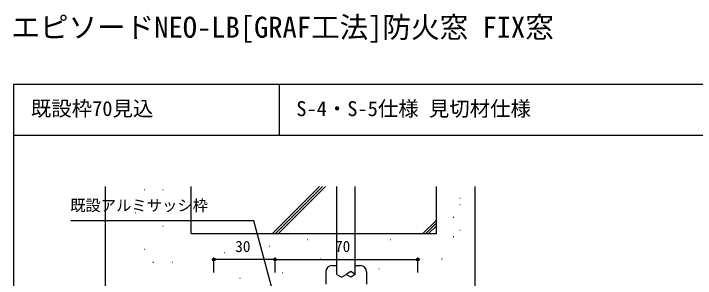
# Model space of a CAD drawing. Units: millimetres, scale not verified. Extents: x -437 to 438, y -331 to 328.
# Drawn here: x -436.9 to -103.1, y 199 to 328.5 of the extents above; entities that cross this region are included whole.
import ezdxf
from ezdxf.enums import TextEntityAlignment as Align

# ---------------------------------------------------------------- set-up
doc = ezdxf.new("R2010")
doc.units = ezdxf.units.MM
doc.header["$LTSCALE"] = 2
for name, color, linetype in [('0-1_USER1', 3, 'Continuous'), ('0-4_YKK_13', 4, 'Continuous'), ('0-6_YKK_D', 6, 'Continuous'), ('0-7_YKK_ZWAK', 7, 'Continuous'), ('0-8_YSS_K', 3, 'Continuous'), ('0-9_YSS_KE', 3, 'Continuous')]:
    doc.layers.add(name, color=color, linetype=linetype)
doc.styles.add('ＭＳ ゴシック', font='')
doc.styles.get('ＭＳ ゴシック').set_extended_font_data('MS Gothic')

msp = doc.modelspace()

# ---------------------------------------------------------------- linework, layer by layer
at = {"layer": '0-4_YKK_13'}
for p, q in [((-281.095, 205.2), (-278.595, 205.2)), ((-269.595, 205.2), (-267.095, 205.2)), ((-284.095, 202.2), (-284.095, 196.2)), ((-272.111, 202.3), (-271.845, 202.3)), ((-264.095, 202.2), (-264.095, 196.2))]:
    msp.add_line(p, q, dxfattribs=at)
for points in [[(-278.595, 200.887), (-278.595, 220.894), (-278.595, 243.9)], [(-269.595, 200.913), (-269.595, 220.906), (-269.595, 243.9)], [(-278.595, 200.9), (-276.345, 199.5), (-274.095, 200.9)], [(-269.595, 200.9), (-271.845, 202.3), (-274.095, 200.9)], [(-269.595, 200.9), (-271.845, 199.5), (-274.095, 200.9)], [(-271.817, 199.5), (-271.831, 199.5), (-271.845, 199.5)]]:
    msp.add_lwpolyline(points, dxfattribs=at)
for centre, start, end in [((-281.095, 202.2), 90, 180), ((-267.095, 202.2), 0, 90)]:
    msp.add_arc(centre, 3, start, end, dxfattribs=at)
at = {"layer": '0-6_YKK_D'}
for p, q in [((-338.897, 201.9), (-338.897, 209.2)), ((-308.897, 208.2), (-338.897, 208.2)), ((-308.897, 201.9), (-308.897, 209.2)), ((-308.897, 201.9), (-308.897, 209.2)), ((-308.897, 208.2), (-238.897, 208.2)), ((-238.897, 201.9), (-238.897, 209.2))]:
    msp.add_line(p, q, dxfattribs=at)
msp.add_lwpolyline([(-308.897, 188.282), (-309.557, 190.745), (-319.297, 227.093), (-408.84, 227.093)], dxfattribs=at)
for centre in [(-338.897, 208.2), (-308.897, 208.2), (-308.897, 208.2), (-238.897, 208.2)]:
    msp.add_circle(centre, 0.637, dxfattribs=at)
at = {"layer": '0-7_YKK_ZWAK'}
for p, q in [((-436.9, 293.9), (-436.9, -331.1)), ((438.1, 293.9), (-436.9, 293.9)), ((-306.9, 293.9), (-306.9, 268.9)), ((438.1, 268.9), (-436.9, 268.9))]:
    msp.add_line(p, q, dxfattribs=at)
at = {"layer": '0-8_YSS_K'}
for p, q in [((-310.06, 220.9), (-287.06, 243.9)), ((-308.646, 220.9), (-285.646, 243.9)), ((-307.232, 220.9), (-284.232, 243.9)), ((-372.788, 242.397), (-372.588, 242.397)), ((-363.836, 242.397), (-363.636, 242.397)), ((-218.459, 238.275), (-218.259, 238.275)), ((-218.459, 235.146), (-218.259, 235.146)), ((-377.264, 231.207), (-377.064, 231.207)), ((-229.897, 227.524), (-236.521, 220.9)), ((-221.588, 228.888), (-221.388, 228.888)), ((-363.836, 224.493), (-363.636, 224.493)), ((-229.897, 226.109), (-235.107, 220.9)), ((-229.897, 224.695), (-233.692, 220.9)), ((-218.459, 222.63), (-218.259, 222.63)), ((-293.035, 217.936), (-292.835, 217.936)), ((-252.357, 217.936), (-252.157, 217.936)), ((-221.588, 219.501), (-221.388, 219.501)), ((-311.809, 214.807), (-311.609, 214.807)), ((-372.788, 213.304), (-372.588, 213.304)), ((-333.713, 211.678), (-333.513, 211.678)), ((-286.777, 208.549), (-286.577, 208.549)), ((-227.325, 208.549), (-227.125, 208.549)), ((-368.654, 206.985), (-368.454, 206.985)), ((-359.267, 206.985), (-359.067, 206.985)), ((-258.037, 203.856), (-257.837, 203.856)), ((-305.381, 201.931), (-305.181, 201.931)), ((-326.193, 199.075), (-325.993, 199.075))]:
    msp.add_line(p, q, dxfattribs=at)
at = {"layer": '0-9_YSS_KE'}
for p, q in [((-391.9, 183.9), (-391.9, 243.9)), ((-349.897, 220.9), (-349.897, 243.9)), ((-229.897, 220.9), (-229.897, 243.9)), ((-210.897, 193.937), (-210.897, 243.9)), ((-349.897, 220.9), (-229.897, 220.9))]:
    msp.add_line(p, q, dxfattribs=at)

# ---------------------------------------------------------------- texts
at = {"layer": '0-1_USER1', "style": 'ＭＳ ゴシック'}
for s, height, p in [('エピソードNEO-LB[GRAF工法]防火窓 FIX窓', 10.26, (-438.011, 313.639)), ('既設枠70見込', 7.331, (-428.467, 276.201)), ('S-4・S-5仕様 見切材仕様', 7.331, (-298.467, 276.144))]:
    msp.add_text(s, height=height, dxfattribs=at).set_placement(p, align=Align.BOTTOM_LEFT)
at = {"layer": '0-6_YKK_D', "style": 'ＭＳ ゴシック'}
for s, p in [('既設アルミサッシ枠', (-409.214, 230.243)), ('30', (-328.396, 210.2)), ('70', (-279.522, 210.2))]:
    msp.add_text(s, height=5.499, dxfattribs=at).set_placement(p, align=Align.BOTTOM_LEFT)

doc.saveas('drawing.dxf')
